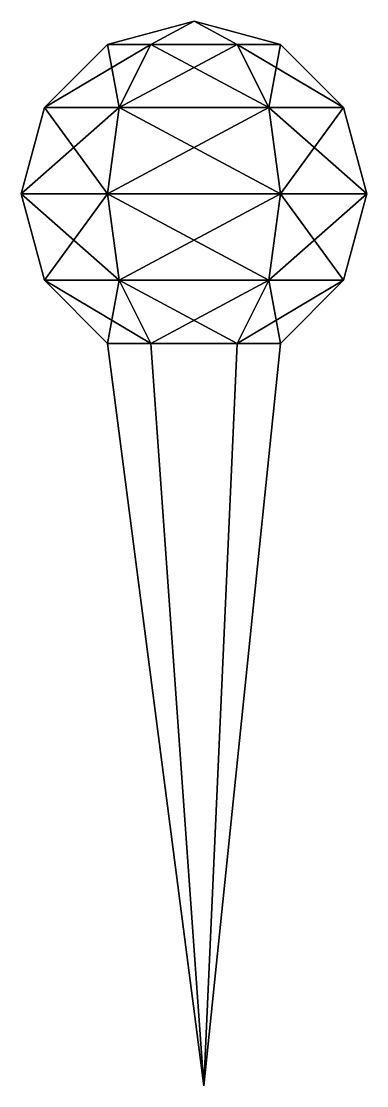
# Model space of a CAD drawing. Extents: x -0.052 to 0.047, y 0 to 0.305.
import ezdxf

# ---------------------------------------------------------------- set-up
doc = ezdxf.new("R2010")
doc.units = 0
doc.layers.add('g0', color=2, linetype='CONTINUOUS')

msp = doc.modelspace()

# ---------------------------------------------------------------- meshes
at = {"layer": 'g0', "color": 2}
mesh = msp.add_polyface(dxfattribs=at)
corners = [(-0.002813, 0.305077), (0.009562, 0.298437, -0.021434), (-0.015188, 0.298437, -0.021434), (-0.027563, 0.298437), (-0.015188, 0.298437, 0.021434), (0.009562, 0.298437, 0.021434), (0.021938, 0.298437), (0.018622, 0.280317, -0.037125), (-0.024247, 0.280317, -0.037125), (-0.045681, 0.280317), (-0.024247, 0.280317, 0.037125), (0.018622, 0.280317, 0.037125), (0.040056, 0.280317), (0.021938, 0.255569, -0.042868), (-0.027563, 0.255569, -0.042868), (-0.052313, 0.255569), (-0.027563, 0.255569, 0.042868), (0.021938, 0.255569, 0.042868), (0.046687, 0.255569), (0.018622, 0.230821, -0.037125), (-0.024247, 0.230821, -0.037125), (-0.045681, 0.230821), (-0.024247, 0.230821, 0.037125), (0.018622, 0.230821, 0.037125), (0.040056, 0.230821), (0.009562, 0.212701, -0.021434), (-0.015188, 0.212701, -0.021434), (-0.027563, 0.212701), (-0.015188, 0.212701, 0.021434), (0.009562, 0.212701, 0.021434), (0.021938, 0.212701), (-0.000024, -0.000051)]
mesh.append_faces([[corners[k] for k in face] for face in [(1, 6, 0), (2, 1, 0), (3, 2, 0), (4, 3, 0), (5, 4, 0), (6, 5, 0), (30, 25, 31), (25, 26, 31), (26, 27, 31), (27, 28, 31), (28, 29, 31), (29, 30, 31), (6, 1, 7), (12, 6, 7), (1, 2, 8), (7, 1, 8), (2, 3, 9), (8, 2, 9), (3, 4, 10), (9, 3, 10), (4, 5, 11), (10, 4, 11), (5, 6, 12), (11, 5, 12), (12, 7, 13), (18, 12, 13), (7, 8, 14), (13, 7, 14), (8, 9, 15), (14, 8, 15), (9, 10, 16), (15, 9, 16), (10, 11, 17), (16, 10, 17), (11, 12, 18), (17, 11, 18), (18, 13, 19), (24, 18, 19), (13, 14, 20), (19, 13, 20), (14, 15, 21), (20, 14, 21), (15, 16, 22), (21, 15, 22), (16, 17, 23), (22, 16, 23), (17, 18, 24), (23, 17, 24), (24, 19, 25), (30, 24, 25), (19, 20, 26), (25, 19, 26), (20, 21, 27), (26, 20, 27), (21, 22, 28), (27, 21, 28), (22, 23, 29), (28, 22, 29), (23, 24, 30), (29, 23, 30)]], dxfattribs={"color": 2})

doc.saveas('drawing.dxf')
